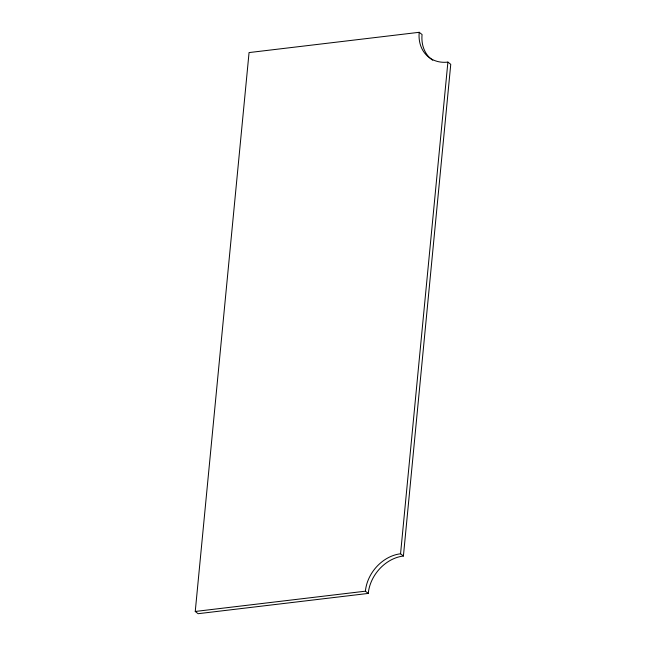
<?xml version="1.0" encoding="UTF-8"?>
<svg xmlns="http://www.w3.org/2000/svg" width="646" height="646" viewBox="0 0 646 646"><rect width="100%" height="100%" fill="white"/><g stroke="black" fill="none" stroke-linecap="round" stroke-linejoin="round"><path stroke-width="0.97" d="M419.206 32.3A36.378 29.143 -52 0 0 447.896 62.097L450.755 64.334L403.411 556.02A36.378 29.143 -52 0 0 368.252 593.424L198.104 613.7L195.245 611.463L249.057 52.576L419.206 32.3L422.064 34.537A36.378 29.143 -52 0 0 432.755 60.256M195.245 611.463L365.394 591.187A36.378 29.143 -52 0 1 400.552 553.784L447.896 62.097M400.552 553.784L403.411 556.02M365.394 591.187L368.252 593.424"/></g></svg>
